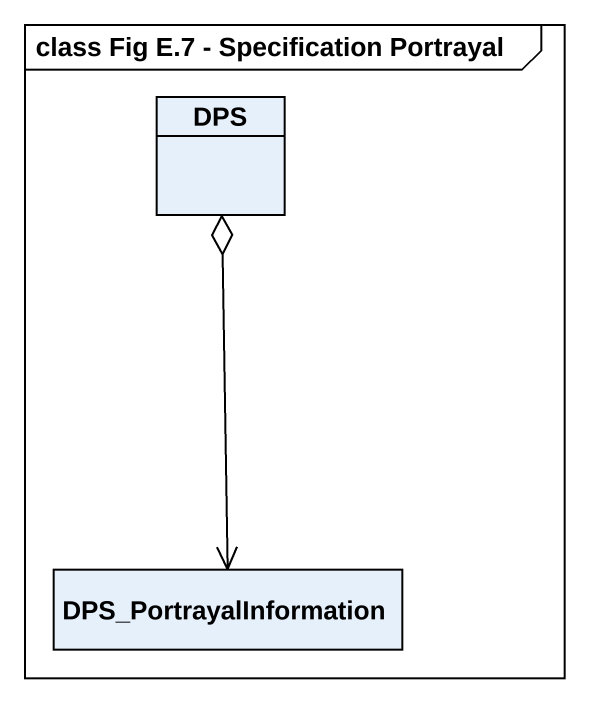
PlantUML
@startuml
mainframe class Fig E.7 - Specification Portrayal
hide circle
hide empty members
class DPS
class DPS_PortrayalInformation
DPS o--> DPS_PortrayalInformation
@enduml
